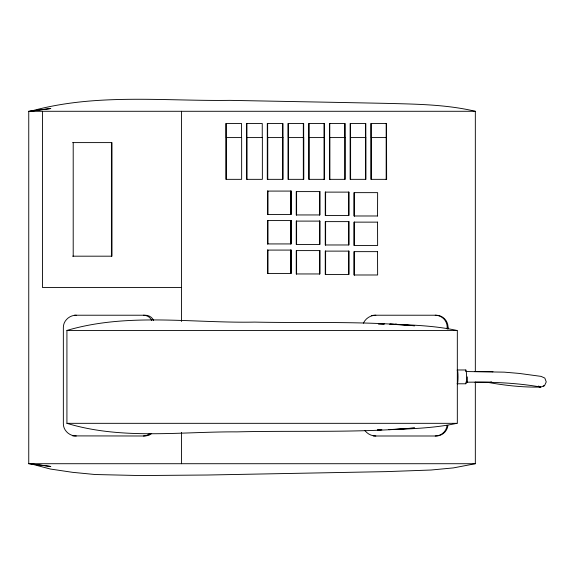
<?xml version="1.0" encoding="UTF-8"?>
<svg xmlns="http://www.w3.org/2000/svg" width="575" height="575" viewBox="0 0 575 575"><rect width="100%" height="100%" fill="white"/><g stroke="black" fill="none" stroke-linecap="round" stroke-linejoin="round"><path stroke-width="0.86" d="M543.274 386.127L544.554 385.624L546.25 381.908L544.82 378.084L541.097 376.388L519.218 373.419L504.203 372.147L465.843 371.543M149.802 433.507L146.891 435.347L143.463 435.994M151.678 433.507L148.774 435.347L145.338 435.994L72.723 435.893M475 382.217L491.345 382.188L489.361 382.634C506.18 385.617 523.775 387.464 540.723 387.054L538.488 386.033M539.465 387.55L544.554 385.624M389.081 429.633L414.668 428.001C355.58 433.04 296.197 430.416 236.972 431.875C180.363 431.509 122.065 440.062 66.923 423.329L66.923 330.431C127.916 312.441 192.151 323.301 254.66 322.101C307.992 323.179 361.467 321.044 414.668 325.759L389.972 324.149M489.361 382.634L491.74 382.059M456.838 423.329C436.648 427.721 415.919 428.598 395.341 429.482L396.937 429.417L388.959 429.618M475.331 382.109L475.331 463.716L453.373 467.906L431.034 470.019L386.228 471.629L207.568 475.015L140.221 475.554L95.091 474.519L72.565 472.327L50.384 469.035L30.382 463.716L50.816 466.476L28.75 463.716L28.75 111.284L50.816 108.524L30.382 111.284C95.256 93.049 163.472 101.25 229.95 100.359C282.037 101.358 334.14 102.321 386.228 103.371C416.041 104.147 446.15 104.413 475.331 111.284L475.331 371.349M492.092 371.745L492.991 371.644L474.972 371.587M76.295 315.222C69.632 315.05 63.25 320.678 63.351 327.491L63.351 423.725C63.25 430.538 69.632 436.166 76.295 435.994M380.988 429.82L377.444 429.913L381.915 429.805M28.75 111.284L475.331 111.284M386.63 137.583L371.206 137.583L371.206 123.481M72.623 142.6L111.988 142.6L111.988 256.184L72.623 256.184M377.631 215.984L354.027 215.984L354.027 192.639L377.631 192.639L377.545 215.984M377.631 222.137L354.027 222.137L354.027 245.489L377.631 245.489L377.545 222.137M377.631 251.642L354.027 251.642L354.027 274.987L377.631 274.987L377.545 251.642M181.513 287.5L42.471 287.5L42.471 111.284M74.412 315.222L145.338 315.222C148.803 315.201 152.231 317.256 153.626 320.469M435.232 315.222A12.01 11.967 -90 0 1 447.199 327.232L448.033 327.232L448.033 329.022M66.923 330.431L457.326 330.431L457.326 423.329L66.923 423.329M457.326 369.977L465.843 369.977M465.843 382.217C490.87 381.886 516.019 382.691 540.723 387.054M457.326 383.784L465.843 383.784M28.75 463.716L475.331 463.716M383.647 324.005L378.328 323.869L384.603 324.02M389.843 324.163L396.937 324.343L395.341 324.278C415.919 325.162 436.648 326.039 456.838 330.431M143.463 315.222C146.927 315.201 150.355 317.256 151.75 320.469M467.353 376.884L467.353 382.217M447.199 327.232L447.199 329.022M386.177 123.481L386.177 179.343M371.313 137.583L371.313 179.343M365.815 137.583L365.815 123.481L350.146 123.481L350.146 179.343L365.923 179.343L365.923 137.583L350.491 137.583L350.491 123.481M365.47 123.481L365.47 179.343M354.373 192.639L354.373 215.984M354.373 222.137L354.373 245.489M354.373 251.642L354.373 274.987M354.286 192.639L354.286 215.984M354.286 222.137L354.286 245.489M354.286 251.642L354.286 274.987M350.599 137.583L350.599 179.343M348.788 192.122L348.788 215.467M348.788 221.619L348.788 244.972M348.788 251.117L348.788 274.469M345.101 137.583L345.101 123.481L329.432 123.481L329.432 179.343L345.208 179.343L345.208 137.583L329.777 137.583L329.777 123.481M344.756 123.481L344.756 179.343M329.885 137.583L329.885 179.343M325.608 192.122L325.608 215.467M325.608 221.619L325.608 244.972M325.608 251.117L325.608 274.469M325.522 192.122L325.522 215.467M325.522 221.619L325.522 244.972M325.522 251.117L325.522 274.469M324.386 137.583L324.386 123.481L308.725 123.481L308.725 179.343L324.494 179.343L324.494 137.583L309.062 137.583L309.062 123.481M324.041 123.481L324.041 179.343M319.765 191.597L319.765 214.949M319.765 221.102L319.765 244.447M319.765 250.599L319.765 273.952M319.506 191.597L319.506 214.949M319.506 221.102L319.506 244.447M319.506 250.599L319.506 273.952M309.17 137.583L309.17 179.343M303.672 137.583L303.672 123.481L288.01 123.481L288.01 179.343L303.78 179.343L303.78 137.583L288.355 137.583L288.355 123.481M303.327 123.481L303.327 179.343M296.592 191.597L296.592 214.949M296.592 221.102L296.592 244.447M296.592 250.599L296.592 273.952M296.506 191.597L296.506 214.949M296.506 221.102L296.506 244.447M296.506 250.599L296.506 273.952M291.007 191.08L291.007 214.432M291.007 220.577L291.007 243.929M291.007 250.082L291.007 273.427M290.749 191.08L290.749 214.432M290.749 220.577L290.749 243.929M290.749 250.082L290.749 273.427M288.463 137.583L288.463 179.343M282.965 137.583L282.965 123.481L267.296 123.481L267.296 179.343L283.072 179.343L283.072 137.583L267.641 137.583L267.641 123.481M282.62 123.481L282.62 179.343M267.828 191.08L267.828 214.432M267.828 220.577L267.828 243.929M267.828 250.082L267.828 273.427M267.749 137.583L267.749 179.343M267.742 191.08L267.742 214.432M267.742 220.577L267.742 243.929M267.742 250.082L267.742 273.427M262.25 137.583L262.25 123.481L246.582 123.481L246.582 179.343L262.358 179.343L262.358 137.583L246.927 137.583L246.927 123.481M247.034 137.583L247.034 179.343M241.536 137.583L241.536 123.481L225.867 123.481L225.867 179.343L241.644 179.343L241.644 137.583L226.212 137.583L226.212 123.481M226.32 137.583L226.32 179.343M181.513 111.284L181.513 321.49M181.513 432.407L181.513 463.716M111.413 142.6L111.413 256.184M73.205 142.6L73.205 256.184M375.842 435.994A13.778 13.728 -90 0 1 364.952 430.603M447.932 425.55A12.01 11.967 -90 0 1 436.066 435.994L375.008 435.994A13.778 13.728 -90 0 1 373.218 435.879M363.4 323.172A13.778 13.728 -90 0 1 375.842 315.222M448.033 327.232A12.01 11.967 -90 0 0 436.066 315.222L375.008 315.222A13.778 13.728 -90 0 0 371.457 315.689M447.098 425.55A12.01 11.967 -90 0 1 435.232 435.994M465.484 370.904A6.907 0.719 -90 0 1 466.555 375.978A6.907 0.719 -90 0 1 465.657 383.547M457.139 370.214A6.907 0.719 -90 0 1 458.045 376.884A6.907 0.719 -90 0 1 457.139 383.547M386.522 123.481L370.861 123.481L370.861 179.343L386.63 179.343L386.522 123.481M291.094 191.08L267.483 191.08L267.483 214.432L291.094 214.432L291.094 191.08M319.851 191.597L296.247 191.597L296.247 214.949L319.851 214.949L319.851 191.597M348.874 192.122L325.263 192.122L325.263 215.467L348.874 215.467L348.874 192.122M291.094 220.577L267.483 220.577L267.483 243.929L291.094 243.929L291.094 220.577M319.851 221.102L296.247 221.102L296.247 244.447L319.851 244.447L319.851 221.102M348.874 221.619L325.263 221.619L325.263 244.972L348.874 244.972L348.874 221.619M291.094 250.082L267.483 250.082L267.483 273.427L291.094 273.427L291.094 250.082M319.851 250.599L296.247 250.599L296.247 273.952L319.851 273.952L319.851 250.599M348.874 251.117L325.263 251.117L325.263 274.469L348.874 274.469L348.874 251.117"/></g></svg>
